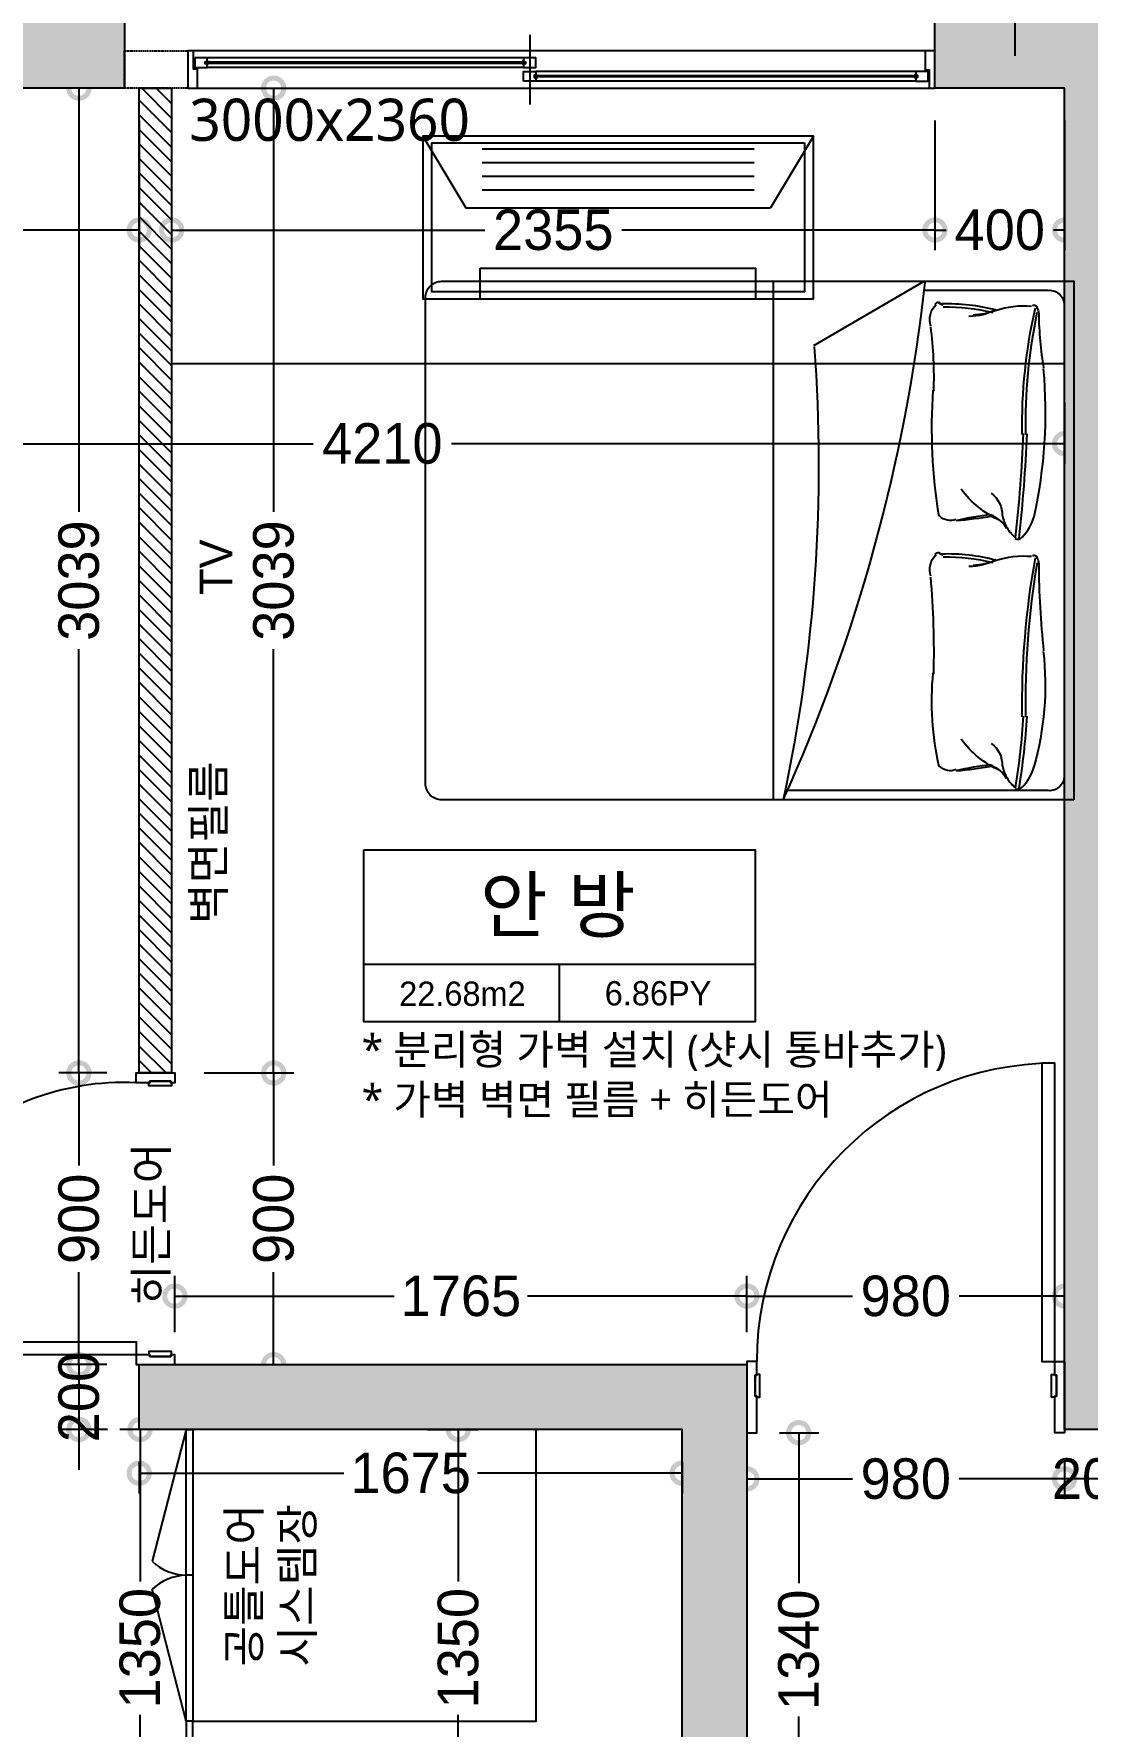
# Model space of a CAD drawing. Header units: millimetres. Extents: x 43335 to 261478, y -4312 to 41218.
# Drawn here: x 139803 to 143052, y 21753 to 26975 of the extents above; entities that cross this region are included whole.
import ezdxf
from ezdxf.enums import TextEntityAlignment as Align

# ---------------------------------------------------------------- set-up
doc = ezdxf.new("R2010")
doc.units = ezdxf.units.MM
doc.linetypes.add('CONT', pattern=[2, 1, 1])
doc.linetypes.add('HIDDEN', pattern=[0.375, 0.25, -0.125])
for name, color, linetype in [('0-ELC TEXT', 7, 'Continuous'), ('03-TEXT', 3, 'Continuous'), ('DIM', 7, 'Continuous'), ('EHP장비', 1, 'Continuous'), ('P-门', 4, 'Continuous'), ('S-DIM', 7, 'Continuous'), ('TEX', 3, 'Continuous'), ('문자선', 3, 'Continuous'), ('벽1', 2, 'Continuous'), ('인테리어_가구_제작', 6, 'Continuous'), ('인테리어_기타', 8, 'Continuous'), ('인테리어_치수_내부', 8, 'Continuous'), ('인테리어_해치_벽체', 8, 'Continuous'), ('평면_가구', 6, 'Continuous')]:
    doc.layers.add(name, color=color, linetype=linetype)
doc.styles.add('넥슨고딕', font='HANDotum.ttf')
doc.styles.add('돋움', font='malgun.ttf')
doc.styles.add('스타일1', font='HANDotum.ttf')
doc.styles.add('코레일둥고', font='HANDotum.ttf')
doc.dimstyles.new('50', dxfattribs={"dimscale": 50, "dimtxt": 2.5, "dimasz": 2.5, "dimexe": 1.25, "dimexo": 2, "dimtad": 0, "dimdec": 0, "dimtxsty": '스타일1', "dimblk": 'DOTSMALL', "dimcen": 2.5, "dimclrd": 1, "dimclre": 1, "dimclrt": 2, "dimadec": 0, "dimazin": 0, "dimtfac": 1, "dimtdec": 0, "dimtix": 1, "dimtmove": 0, "dimatfit": 3, "dimldrblk": 'DOTSMALL', "dimfxl": 1.25, "dimarcsym": 0})

# ---------------------------------------------------------------- blocks, each defined once
blk = doc.blocks.new('_DOTSMALL')
at = {"color": 0, "linetype": 'ByBlock', "const_width": 0.5}
blk.add_lwpolyline([(-0.0625, 0, 1), (0.0625, 0, 1)], format="xyb", close=True, dxfattribs=at)
blk = doc.blocks.new('*D378')
at = {"layer": 'Defpoints', "color": 0, "transparency": 16777216}
for p in [(142982.9, 25936.7), (138772.9, 25710.4), (138772.9, 25710.4)]:
    blk.add_point(p, dxfattribs=at)
at = {"layer": 'S-DIM', "color": 1, "lineweight": -2, "transparency": 16777216}
for p, q in [((138772.9, 25810.4), (138772.9, 25772.9)), ((142982.9, 25836.7), (142982.9, 25647.9)), ((138772.9, 25710.4), (140664.9, 25710.4)), ((142982.9, 25710.4), (141091, 25710.4))]:
    blk.add_line(p, q, dxfattribs=at)
at = {"layer": 'S-DIM', "color": 1, "lineweight": -2, "transparency": 16777216, "xscale": 125, "yscale": 125, "zscale": 125, "rotation": 180}
blk.add_blockref('_DOTSMALL', (138772.9, 25710.4), dxfattribs=at)
at = {"layer": 'S-DIM', "color": 1, "lineweight": -2, "transparency": 16777216, "xscale": 125, "yscale": 125, "zscale": 125}
blk.add_blockref('_DOTSMALL', (142982.9, 25710.4), dxfattribs=at)
at = {"layer": 'S-DIM', "color": 2, "transparency": 16777216, "insert": (140877.9, 25710.4), "char_height": 125, "attachment_point": 5, "style": '스타일1'}
blk.add_mtext('4210', dxfattribs=at)
blk = doc.blocks.new('*D381')
at = {"layer": 'Defpoints', "color": 0, "transparency": 16777216}
for p in [(140917.2, 22668.4), (141112.2, 22668.4), (140917.2, 21318.4)]:
    blk.add_point(p, dxfattribs=at)
at = {"layer": 'S-DIM', "color": 1, "lineweight": -2, "transparency": 16777216}
for p, q in [((141017.2, 22668.4), (141174.7, 22668.4)), ((141112.2, 22668.4), (141112.2, 22199.4)), ((141112.2, 21318.4), (141112.2, 21787.4)), ((141017.2, 21318.4), (141174.7, 21318.4))]:
    blk.add_line(p, q, dxfattribs=at)
at = {"layer": 'S-DIM', "color": 1, "lineweight": -2, "transparency": 16777216, "xscale": 125, "yscale": 125, "zscale": 125}
for p, rotation in [((141112.2, 22668.4), 90), ((141112.2, 21318.4), 270)]:
    blk.add_blockref('_DOTSMALL', p, dxfattribs=dict(at, rotation=rotation))
at = {"layer": 'S-DIM', "color": 2, "transparency": 16777216, "insert": (141112.2, 21993.4), "char_height": 125, "attachment_point": 5, "rotation": 90, "style": '스타일1'}
blk.add_mtext('1350', dxfattribs=at)
blk = doc.blocks.new('clsehseodyse')
at = {"layer": '인테리어_가구_제작', "color": 8, "linetype": 'CONT', "ltscale": 200}
for p, q in [((43470.7, 4352.5), (45070.7, 4352.5)), ((43498.8, 3503.5), (43498.8, 3886.7))]:
    blk.add_line(p, q, dxfattribs=at)
blk.add_lwpolyline([(45070.7, 3424.8), (45070.7, 5374.8, 0.414214), (45020.7, 5424.8), (43520.7, 5424.8, 0.414214), (43470.7, 5374.8), (43470.7, 3424.8)], format="xyb", close=True, dxfattribs=at)
for points in [[(43672.7, 4225.5, 0.071316), (45070.7, 4321.3, -0.079005), (43473.9, 3883.5)], [(43574.4, 3735.6, -0.076247), (43559.7, 3664.9, -0.072199), (43540.7, 3832.4)], [(44346.3, 3735.6, -0.076247), (44331.6, 3664.9, -0.072199), (44312.6, 3832.4)], [(44194.2, 3644.5, -0.087806), (44231.5, 3630.6, -0.09201), (44263.1, 3603.3)], [(44265, 3605.6, -0.34633), (44260.3, 3584.5, -0.127623), (44196.2, 3546.8)], [(44966.1, 3644.5, -0.087806), (45003.4, 3630.6, -0.09201), (45035, 3603.3)], [(45036.9, 3605.6, -0.34633), (45032.2, 3584.5, -0.127623), (44968.1, 3546.8)], [(43545.5, 3552.4, 0.504232), (43551.5, 3538.3, 0.091574), (43570.7, 3533.1, -0.037556), (43739.4, 3517.8)], [(44317.4, 3552.4, 0.504232), (44323.4, 3538.3, 0.091574), (44342.5, 3533.1, -0.023641), (44611.3, 3517.8)]]:
    blk.add_lwpolyline(points, format="xyb", dxfattribs=at)
for points in [[(45042.6, 3503.5), (45042.6, 4306.9)], [(43669.3, 4227), (43470.7, 3885.9)], [(43549.5, 3454.8), (45003.6, 3454.8)]]:
    blk.add_lwpolyline(points, dxfattribs=at)
for centre, radius, start, end in [((43589.1, 3803.6), 65.6, 72.089, 135.6174), ((43770.6, 5136), 1279, 262.8625, 271.7578), ((44361, 3803.6), 65.6, 72.089, 135.6174), ((44622.7, 6746.7), 2889.7, 265.2531, 271.1701), ((43527.8, 3826.4), 16.9, 3.8694, 70.3587), ((43544.9, 3843.1), 9.37, 105.3006, 238.9709), ((44182.8, 3822.6), 633.5, 179.5322, 193.4944), ((43922.3, 2154.1), 1708.3, 80.7444, 93.8605), ((44162.4, 3805.2), 46.9, 337.9416, 45.8426), ((44299.6, 3826.4), 16.9, 3.8694, 70.3587), ((44316.8, 3843.1), 9.37, 105.3006, 238.9709), ((44954.7, 3822.6), 633.5, 179.5322, 193.4944), ((44764.7, 2914.1), 948.4, 77.5682, 95.1792), ((44934.3, 3805.2), 46.9, 337.9416, 45.8426), ((43925.6, 3522.2), 312, 24.7137, 53.2491), ((45058.7, 3588.3), 873.2, 166.794, 174.0492), ((42830.8, 3912.9), 1385.3, 350.2215, 354.801), ((44697.5, 3522.2), 312, 24.7137, 53.2491), ((45830.6, 3588.3), 873.2, 166.794, 174.0492), ((43602.7, 3912.9), 1385.3, 350.2215, 354.801), ((43397.2, 3748.3), 181.8, 332.5034, 0.1176), ((44169, 3748.3), 181.8, 332.5034, 0.1176), ((43803.2, 3580.7), 256.8, 160.6498, 185.6327), ((44190.4, 3726.4), 80.6, 215.7956, 272.7818), ((44234.6, 3686.9), 43.1, 189.9783, 198.4535), ((44279.2, 3711.5), 91.8, 201.5299, 239.8117), ((44575.1, 3580.7), 256.8, 160.6498, 185.6327), ((44962.2, 3726.4), 80.6, 215.7956, 272.7818), ((45006.4, 3686.9), 43.1, 189.9783, 198.4535), ((45051.1, 3711.5), 91.8, 201.5299, 239.8117), ((43723.8, 8571.4), 4995.3, 272.4869, 276.1846), ((44662.3, 5962.2), 2386.1, 273.6057, 278.9561), ((43922.1, 1902.2), 1682.1, 89.2777, 102.6923), ((43917.6, 1835.4), 1737.8, 89.1275, 101.6667), ((43723.7, 8572.5), 5007.6, 272.4898, 276.1878), ((44788.4, 945), 2639.3, 89.4183, 100.1255), ((44782.4, 806.2), 2766.9, 89.3047, 99.2401), ((44662.3, 5962.3), 2397.4, 273.6057, 278.9505), ((43543.7, 3499.4), 45, 174.764, 277.3979), ((43873.2, 5047.2), 1534.2, 265.0521, 282.1961), ((44716.3, 4454.3), 941.3, 263.6869, 285.5868), ((44997.8, 3499.4), 45, 262.6021, 5.236)]:
    blk.add_arc(centre, radius, start, end, dxfattribs=at)
blk = doc.blocks.new('*D408')
at = {"layer": 'Defpoints', "color": 0, "transparency": 16777216}
for p in [(142982.9, 27353.4), (142829.6, 27032.4), (142982.9, 27032.4)]:
    blk.add_point(p, dxfattribs=at)
at = {"layer": 'S-DIM', "color": 1, "lineweight": -2, "transparency": 16777216}
for p, q in [((142829.6, 27353.4), (142829.6, 27478.4)), ((142882.9, 27353.4), (142767.1, 27353.4)), ((142829.6, 27353.4), (142829.6, 27344.7)), ((142882.9, 27032.4), (142767.1, 27032.4)), ((142829.6, 27032.4), (142829.6, 27041.2)), ((142829.6, 27032.4), (142829.6, 26907.4))]:
    blk.add_line(p, q, dxfattribs=at)
at = {"layer": 'S-DIM', "color": 1, "lineweight": -2, "transparency": 16777216, "xscale": 125, "yscale": 125, "zscale": 125}
for p, rotation in [((142829.6, 27353.4), 270), ((142829.6, 27032.4), 90)]:
    blk.add_blockref('_DOTSMALL', p, dxfattribs=dict(at, rotation=rotation))
at = {"layer": 'S-DIM', "color": 2, "transparency": 16777216, "insert": (142829.6, 27192.9), "char_height": 125, "attachment_point": 5, "rotation": 90, "style": '스타일1'}
blk.add_mtext('321', dxfattribs=at)
blk = doc.blocks.new('*D415')
at = {"layer": 'Defpoints', "color": 0, "transparency": 16777216}
for p in [(142982.9, 22668.4), (143182.9, 22668.4), (142982.9, 22515.9)]:
    blk.add_point(p, dxfattribs=at)
at = {"layer": 'S-DIM', "color": 1, "lineweight": -2, "transparency": 16777216}
for p, q in [((142982.9, 22568.4), (142982.9, 22453.4)), ((143182.9, 22568.4), (143182.9, 22453.4)), ((142982.9, 22515.9), (142857.9, 22515.9)), ((143182.9, 22515.9), (142982.9, 22515.9)), ((143182.9, 22515.9), (143307.9, 22515.9))]:
    blk.add_line(p, q, dxfattribs=at)
at = {"layer": 'S-DIM', "color": 1, "lineweight": -2, "transparency": 16777216, "xscale": 125, "yscale": 125, "zscale": 125}
blk.add_blockref('_DOTSMALL', (142982.9, 22515.9), dxfattribs=at)
at = {"layer": 'S-DIM', "color": 1, "lineweight": -2, "transparency": 16777216, "xscale": 125, "yscale": 125, "zscale": 125, "rotation": 180}
blk.add_blockref('_DOTSMALL', (143182.9, 22515.9), dxfattribs=at)
at = {"layer": 'S-DIM', "color": 2, "transparency": 16777216, "insert": (143082.9, 22515.9), "char_height": 125, "attachment_point": 5, "style": '스타일1'}
blk.add_mtext('200', dxfattribs=at)
blk = doc.blocks.new('*D416')
at = {"layer": 'Defpoints', "color": 0, "transparency": 16777216}
for p in [(142002.9, 22668.4), (142982.9, 22668.4), (142002.9, 22515.9)]:
    blk.add_point(p, dxfattribs=at)
at = {"layer": 'S-DIM', "color": 1, "lineweight": -2, "transparency": 16777216}
for p, q in [((142002.9, 22568.4), (142002.9, 22453.4)), ((142982.9, 22568.4), (142982.9, 22453.4)), ((142002.9, 22515.9), (142328.7, 22515.9)), ((142982.9, 22515.9), (142657.2, 22515.9))]:
    blk.add_line(p, q, dxfattribs=at)
at = {"layer": 'S-DIM', "color": 1, "lineweight": -2, "transparency": 16777216, "xscale": 125, "yscale": 125, "zscale": 125, "rotation": 180}
blk.add_blockref('_DOTSMALL', (142002.9, 22515.9), dxfattribs=at)
at = {"layer": 'S-DIM', "color": 1, "lineweight": -2, "transparency": 16777216, "xscale": 125, "yscale": 125, "zscale": 125}
blk.add_blockref('_DOTSMALL', (142982.9, 22515.9), dxfattribs=at)
at = {"layer": 'S-DIM', "color": 2, "transparency": 16777216, "insert": (142492.9, 22515.9), "char_height": 125, "attachment_point": 5, "style": '스타일1'}
blk.add_mtext('980', dxfattribs=at)
blk = doc.blocks.new('*D417')
at = {"layer": 'Defpoints', "color": 0, "transparency": 16777216}
for p in [(142002.9, 22658.4), (142002.9, 21318.4), (142162.6, 21318.4)]:
    blk.add_point(p, dxfattribs=at)
at = {"layer": 'S-DIM', "color": 1, "lineweight": -2, "transparency": 16777216}
for p, q in [((142102.9, 22658.4), (142225.1, 22658.4)), ((142162.6, 22658.4), (142162.6, 22194.4)), ((142162.6, 21318.4), (142162.6, 21782.4)), ((142102.9, 21318.4), (142225.1, 21318.4))]:
    blk.add_line(p, q, dxfattribs=at)
at = {"layer": 'S-DIM', "color": 1, "lineweight": -2, "transparency": 16777216, "xscale": 125, "yscale": 125, "zscale": 125}
for p, rotation in [((142162.6, 22658.4), 90), ((142162.6, 21318.4), 270)]:
    blk.add_blockref('_DOTSMALL', p, dxfattribs=dict(at, rotation=rotation))
at = {"layer": 'S-DIM', "color": 2, "transparency": 16777216, "insert": (142162.6, 21988.4), "char_height": 125, "attachment_point": 5, "rotation": 90, "style": '스타일1'}
blk.add_mtext('1340', dxfattribs=at)
blk = doc.blocks.new('*D431')
at = {"layer": 'Defpoints', "color": 0, "transparency": 16777216}
for p in [(140127.9, 22668.4), (141802.9, 22668.4), (141802.9, 22533.5)]:
    blk.add_point(p, dxfattribs=at)
at = {"layer": 'S-DIM', "color": 1, "lineweight": -2, "transparency": 16777216}
for p, q in [((140127.9, 22568.4), (140127.9, 22471)), ((141802.9, 22568.4), (141802.9, 22471)), ((140127.9, 22533.5), (140759.6, 22533.5)), ((141802.9, 22533.5), (141171.3, 22533.5))]:
    blk.add_line(p, q, dxfattribs=at)
at = {"layer": 'S-DIM', "color": 1, "lineweight": -2, "transparency": 16777216, "xscale": 125, "yscale": 125, "zscale": 125, "rotation": 180}
blk.add_blockref('_DOTSMALL', (140127.9, 22533.5), dxfattribs=at)
at = {"layer": 'S-DIM', "color": 1, "lineweight": -2, "transparency": 16777216, "xscale": 125, "yscale": 125, "zscale": 125}
blk.add_blockref('_DOTSMALL', (141802.9, 22533.5), dxfattribs=at)
at = {"layer": 'S-DIM', "color": 2, "transparency": 16777216, "insert": (140965.4, 22533.5), "char_height": 125, "attachment_point": 5, "style": '스타일1'}
blk.add_mtext('1675', dxfattribs=at)
blk = doc.blocks.new('*D438')
at = {"layer": 'Defpoints', "color": 0, "transparency": 16777216}
for p in [(140227.9, 26807.4), (142582.9, 26807.4), (142582.9, 26369.7)]:
    blk.add_point(p, dxfattribs=at)
at = {"layer": 'S-DIM', "color": 1, "lineweight": -2, "transparency": 16777216}
for p, q in [((140227.9, 26707.4), (140227.9, 26307.2)), ((142582.9, 26707.4), (142582.9, 26307.2)), ((140227.9, 26369.7), (141194.3, 26369.7)), ((142582.9, 26369.7), (141616.6, 26369.7))]:
    blk.add_line(p, q, dxfattribs=at)
at = {"layer": 'S-DIM', "color": 1, "lineweight": -2, "transparency": 16777216, "xscale": 125, "yscale": 125, "zscale": 125, "rotation": 180}
blk.add_blockref('_DOTSMALL', (140227.9, 26369.7), dxfattribs=at)
at = {"layer": 'S-DIM', "color": 1, "lineweight": -2, "transparency": 16777216, "xscale": 125, "yscale": 125, "zscale": 125}
blk.add_blockref('_DOTSMALL', (142582.9, 26369.7), dxfattribs=at)
at = {"layer": 'S-DIM', "color": 2, "transparency": 16777216, "insert": (141405.4, 26369.7), "char_height": 125, "attachment_point": 5, "style": '스타일1'}
blk.add_mtext('2355', dxfattribs=at)
blk = doc.blocks.new('*D439')
at = {"layer": 'Defpoints', "color": 0, "transparency": 16777216}
for p in [(142582.9, 26807.4), (142982.9, 26807.4), (142582.9, 26369.7)]:
    blk.add_point(p, dxfattribs=at)
at = {"layer": 'S-DIM', "color": 1, "lineweight": -2, "transparency": 16777216}
for p, q in [((142582.9, 26707.4), (142582.9, 26307.2)), ((142982.9, 26707.4), (142982.9, 26307.2)), ((142582.9, 26369.7), (142617.2, 26369.7)), ((142982.9, 26369.7), (142948.7, 26369.7))]:
    blk.add_line(p, q, dxfattribs=at)
at = {"layer": 'S-DIM', "color": 1, "lineweight": -2, "transparency": 16777216, "xscale": 125, "yscale": 125, "zscale": 125, "rotation": 180}
blk.add_blockref('_DOTSMALL', (142582.9, 26369.7), dxfattribs=at)
at = {"layer": 'S-DIM', "color": 1, "lineweight": -2, "transparency": 16777216, "xscale": 125, "yscale": 125, "zscale": 125}
blk.add_blockref('_DOTSMALL', (142982.9, 26369.7), dxfattribs=at)
at = {"layer": 'S-DIM', "color": 2, "transparency": 16777216, "insert": (142782.9, 26369.7), "char_height": 125, "attachment_point": 5, "style": '스타일1'}
blk.add_mtext('400', dxfattribs=at)
blk = doc.blocks.new('*D440')
at = {"layer": 'Defpoints', "color": 0, "transparency": 16777216}
for p in [(140227.9, 26807.4), (140227.9, 23768.4), (140542.7, 23768.4)]:
    blk.add_point(p, dxfattribs=at)
at = {"layer": 'S-DIM', "color": 1, "lineweight": -2, "transparency": 16777216}
for p, q in [((140327.9, 26807.4), (140605.2, 26807.4)), ((140542.7, 26807.4), (140542.7, 25499.7)), ((140542.7, 23768.4), (140542.7, 25076.2)), ((140327.9, 23768.4), (140605.2, 23768.4))]:
    blk.add_line(p, q, dxfattribs=at)
at = {"layer": 'S-DIM', "color": 1, "lineweight": -2, "transparency": 16777216, "xscale": 125, "yscale": 125, "zscale": 125}
for p, rotation in [((140542.7, 26807.4), 90), ((140542.7, 23768.4), 270)]:
    blk.add_blockref('_DOTSMALL', p, dxfattribs=dict(at, rotation=rotation))
at = {"layer": 'S-DIM', "color": 2, "transparency": 16777216, "insert": (140542.7, 25287.9), "char_height": 125, "attachment_point": 5, "rotation": 90, "style": '스타일1'}
blk.add_mtext('3039', dxfattribs=at)
blk = doc.blocks.new('*D441')
at = {"layer": 'Defpoints', "color": 0, "transparency": 16777216}
for p in [(140227.9, 23768.4), (140227.9, 22868.4), (140542.7, 22868.4)]:
    blk.add_point(p, dxfattribs=at)
at = {"layer": 'S-DIM', "color": 1, "lineweight": -2, "transparency": 16777216}
for p, q in [((140327.9, 23768.4), (140605.2, 23768.4)), ((140542.7, 23768.4), (140542.7, 23482.7)), ((140542.7, 22868.4), (140542.7, 23154.2)), ((140327.9, 22868.4), (140605.2, 22868.4))]:
    blk.add_line(p, q, dxfattribs=at)
at = {"layer": 'S-DIM', "color": 1, "lineweight": -2, "transparency": 16777216, "xscale": 125, "yscale": 125, "zscale": 125}
for p, rotation in [((140542.7, 23768.4), 90), ((140542.7, 22868.4), 270)]:
    blk.add_blockref('_DOTSMALL', p, dxfattribs=dict(at, rotation=rotation))
at = {"layer": 'S-DIM', "color": 2, "transparency": 16777216, "insert": (140542.7, 23318.4), "char_height": 125, "attachment_point": 5, "rotation": 90, "style": '스타일1'}
blk.add_mtext('900', dxfattribs=at)
blk = doc.blocks.new('*D442')
at = {"layer": 'Defpoints', "color": 0, "transparency": 16777216}
for p in [(142002.9, 23079.9), (140237.9, 22868.4), (142002.9, 22868.4)]:
    blk.add_point(p, dxfattribs=at)
at = {"layer": 'S-DIM', "color": 1, "lineweight": -2, "transparency": 16777216}
for p, q in [((140237.9, 22968.4), (140237.9, 23142.4)), ((142002.9, 22968.4), (142002.9, 23142.4)), ((140237.9, 23079.9), (140914.6, 23079.9)), ((142002.9, 23079.9), (141326.3, 23079.9))]:
    blk.add_line(p, q, dxfattribs=at)
at = {"layer": 'S-DIM', "color": 1, "lineweight": -2, "transparency": 16777216, "xscale": 125, "yscale": 125, "zscale": 125, "rotation": 180}
blk.add_blockref('_DOTSMALL', (140237.9, 23079.9), dxfattribs=at)
at = {"layer": 'S-DIM', "color": 1, "lineweight": -2, "transparency": 16777216, "xscale": 125, "yscale": 125, "zscale": 125}
blk.add_blockref('_DOTSMALL', (142002.9, 23079.9), dxfattribs=at)
at = {"layer": 'S-DIM', "color": 2, "transparency": 16777216, "insert": (141120.4, 23079.9), "char_height": 125, "attachment_point": 5, "style": '스타일1'}
blk.add_mtext('1765', dxfattribs=at)
blk = doc.blocks.new('*D443')
at = {"layer": 'Defpoints', "color": 0, "transparency": 16777216}
for p in [(142982.9, 23079.9), (142002.9, 22868.4), (142982.9, 22868.4)]:
    blk.add_point(p, dxfattribs=at)
at = {"layer": 'S-DIM', "color": 1, "lineweight": -2, "transparency": 16777216}
for p, q in [((142002.9, 22968.4), (142002.9, 23142.4)), ((142982.9, 22968.4), (142982.9, 23142.4)), ((142002.9, 23079.9), (142328.7, 23079.9)), ((142982.9, 23079.9), (142657.2, 23079.9))]:
    blk.add_line(p, q, dxfattribs=at)
at = {"layer": 'S-DIM', "color": 1, "lineweight": -2, "transparency": 16777216, "xscale": 125, "yscale": 125, "zscale": 125, "rotation": 180}
blk.add_blockref('_DOTSMALL', (142002.9, 23079.9), dxfattribs=at)
at = {"layer": 'S-DIM', "color": 1, "lineweight": -2, "transparency": 16777216, "xscale": 125, "yscale": 125, "zscale": 125}
blk.add_blockref('_DOTSMALL', (142982.9, 23079.9), dxfattribs=at)
at = {"layer": 'S-DIM', "color": 2, "transparency": 16777216, "insert": (142492.9, 23079.9), "char_height": 125, "attachment_point": 5, "style": '스타일1'}
blk.add_mtext('980', dxfattribs=at)
blk = doc.blocks.new('*D487')
at = {"layer": 'Defpoints', "color": 0, "transparency": 16777216}
for p in [(140130.4, 22668.4), (140272.9, 22668.4), (140272.9, 21318.4)]:
    blk.add_point(p, dxfattribs=at)
at = {"layer": 'S-DIM', "color": 1, "lineweight": -2, "transparency": 16777216}
for p, q in [((140172.9, 22668.4), (140067.9, 22668.4)), ((140130.4, 22668.4), (140130.4, 22199.4)), ((140130.4, 21318.4), (140130.4, 21787.4)), ((140172.9, 21318.4), (140067.9, 21318.4))]:
    blk.add_line(p, q, dxfattribs=at)
at = {"layer": 'S-DIM', "color": 1, "lineweight": -2, "transparency": 16777216, "xscale": 125, "yscale": 125, "zscale": 125}
for p, rotation in [((140130.4, 22668.4), 90), ((140130.4, 21318.4), 270)]:
    blk.add_blockref('_DOTSMALL', p, dxfattribs=dict(at, rotation=rotation))
at = {"layer": 'S-DIM', "color": 2, "transparency": 16777216, "insert": (140130.4, 21993.4), "char_height": 125, "attachment_point": 5, "rotation": 90, "style": '스타일1'}
blk.add_mtext('1350', dxfattribs=at)
blk = doc.blocks.new('*D459')
at = {"layer": 'Defpoints', "color": 0, "transparency": 16777216}
for p in [(138772.9, 26807.4), (140127.9, 26807.4), (140127.9, 26369.7)]:
    blk.add_point(p, dxfattribs=at)
at = {"layer": 'S-DIM', "color": 1, "lineweight": -2, "transparency": 16777216}
for p, q in [((138772.9, 26707.4), (138772.9, 26307.2)), ((140127.9, 26707.4), (140127.9, 26307.2)), ((138772.9, 26369.7), (139244.6, 26369.7)), ((140127.9, 26369.7), (139656.3, 26369.7))]:
    blk.add_line(p, q, dxfattribs=at)
at = {"layer": 'S-DIM', "color": 1, "lineweight": -2, "transparency": 16777216, "xscale": 125, "yscale": 125, "zscale": 125, "rotation": 180}
blk.add_blockref('_DOTSMALL', (138772.9, 26369.7), dxfattribs=at)
at = {"layer": 'S-DIM', "color": 1, "lineweight": -2, "transparency": 16777216, "xscale": 125, "yscale": 125, "zscale": 125}
blk.add_blockref('_DOTSMALL', (140127.9, 26369.7), dxfattribs=at)
at = {"layer": 'S-DIM', "color": 2, "transparency": 16777216, "insert": (139450.4, 26369.7), "char_height": 125, "attachment_point": 5, "style": '스타일1'}
blk.add_mtext('1355', dxfattribs=at)
blk = doc.blocks.new('*D460')
at = {"layer": 'Defpoints', "color": 0, "transparency": 16777216}
for p in [(139941.9, 26807.4), (140127.9, 26807.4), (140127.9, 23768.4)]:
    blk.add_point(p, dxfattribs=at)
at = {"layer": 'S-DIM', "color": 1, "lineweight": -2, "transparency": 16777216}
for p, q in [((140027.9, 26807.4), (139879.4, 26807.4)), ((139941.9, 26807.4), (139941.9, 25499.7)), ((139941.9, 23768.4), (139941.9, 25076.2)), ((140027.9, 23768.4), (139879.4, 23768.4))]:
    blk.add_line(p, q, dxfattribs=at)
at = {"layer": 'S-DIM', "color": 1, "lineweight": -2, "transparency": 16777216, "xscale": 125, "yscale": 125, "zscale": 125}
for p, rotation in [((139941.9, 26807.4), 90), ((139941.9, 23768.4), 270)]:
    blk.add_blockref('_DOTSMALL', p, dxfattribs=dict(at, rotation=rotation))
at = {"layer": 'S-DIM', "color": 2, "transparency": 16777216, "insert": (139941.9, 25287.9), "char_height": 125, "attachment_point": 5, "rotation": 90, "style": '스타일1'}
blk.add_mtext('3039', dxfattribs=at)
blk = doc.blocks.new('*D461')
at = {"layer": 'Defpoints', "color": 0, "transparency": 16777216}
for p in [(140127.9, 23768.4), (139941.9, 22868.4), (140127.9, 22868.4)]:
    blk.add_point(p, dxfattribs=at)
at = {"layer": 'S-DIM', "color": 1, "lineweight": -2, "transparency": 16777216}
for p, q in [((140027.9, 23768.4), (139879.4, 23768.4)), ((139941.9, 23768.4), (139941.9, 23482.7)), ((139941.9, 22868.4), (139941.9, 23154.2)), ((140027.9, 22868.4), (139879.4, 22868.4))]:
    blk.add_line(p, q, dxfattribs=at)
at = {"layer": 'S-DIM', "color": 1, "lineweight": -2, "transparency": 16777216, "xscale": 125, "yscale": 125, "zscale": 125}
for p, rotation in [((139941.9, 23768.4), 90), ((139941.9, 22868.4), 270)]:
    blk.add_blockref('_DOTSMALL', p, dxfattribs=dict(at, rotation=rotation))
at = {"layer": 'S-DIM', "color": 2, "transparency": 16777216, "insert": (139941.9, 23318.4), "char_height": 125, "attachment_point": 5, "rotation": 90, "style": '스타일1'}
blk.add_mtext('900', dxfattribs=at)
blk = doc.blocks.new('*D462')
at = {"layer": 'Defpoints', "color": 0, "transparency": 16777216}
for p in [(140127.9, 22868.4), (139941.9, 22668.4), (140130.4, 22668.4)]:
    blk.add_point(p, dxfattribs=at)
at = {"layer": 'S-DIM', "color": 1, "lineweight": -2, "transparency": 16777216}
for p, q in [((139941.9, 22868.4), (139941.9, 22993.4)), ((140027.9, 22868.4), (139879.4, 22868.4)), ((139941.9, 22868.4), (139941.9, 22668.4)), ((140030.4, 22668.4), (139879.4, 22668.4)), ((139941.9, 22668.4), (139941.9, 22543.4))]:
    blk.add_line(p, q, dxfattribs=at)
at = {"layer": 'S-DIM', "color": 1, "lineweight": -2, "transparency": 16777216, "xscale": 125, "yscale": 125, "zscale": 125}
for p, rotation in [((139941.9, 22868.4), 270), ((139941.9, 22668.4), 90)]:
    blk.add_blockref('_DOTSMALL', p, dxfattribs=dict(at, rotation=rotation))
at = {"layer": 'S-DIM', "color": 2, "transparency": 16777216, "insert": (139941.9, 22768.4), "char_height": 125, "attachment_point": 5, "rotation": 90, "style": '스타일1'}
blk.add_mtext('200', dxfattribs=at)
blk = doc.blocks.new('ahsuehd')
at = {"layer": 'P-门', "ltscale": 15}
for p, q in [((46815.1, -13065.5), (46815.1, -13069.5)), ((47792.2, -13064.1), (47791.7, -13065.5)), ((47792.2, -13071), (47791.7, -13069.5)), ((47792.7, -13063.1), (47792.2, -13064.1)), ((47792.7, -13071.9), (47792.2, -13071)), ((47795.5, -13061.7), (47792.7, -13063.1)), ((47795.5, -13073.3), (47792.7, -13071.9)), ((47799, -13069.5), (47799, -13065.5)), ((47830, -13111.5), (47830, -13107.5)), ((49008.9, -13111.5), (49008.9, -13107.5))]:
    blk.add_line(p, q, dxfattribs=at)
for points in [[(47814.5, -12981), (47814.5, -13196)], [(49034.5, -13031), (46776.9, -13031)], [(47795.5, -13052.5), (46818.6, -13052.5)], [(49064.5, -13146), (49064.5, -13031), (49034.5, -13031), (49034.5, -13087.4), (49034.5, -13089.5), (49047, -13089.5), (49047, -13146), (49064.5, -13146)], [(47799, -13065.5), (46815.1, -13065.5)], [(47799, -13069.5), (46815.1, -13069.5)], [(46818.6, -13061.7), (46821.3, -13063.1), (46821.8, -13064.1), (46822.4, -13065.5)], [(46818.6, -13073.3), (46821.3, -13071.9), (46821.8, -13071), (46822.4, -13069.5)], [(47795.5, -13082.5), (46818.6, -13082.5)], [(49008.9, -13107.5), (47830, -13107.5)], [(49005.4, -13094.5), (47833.5, -13094.5)], [(47833.5, -13103.7), (47836.2, -13105.1), (47836.7, -13106.1), (47837.3, -13107.5)], [(49005.4, -13103.7), (49002.7, -13105.1), (49002.1, -13106.1), (49001.6, -13107.5)], [(46789.5, -13146), (49047, -13146)], [(49008.9, -13111.5), (47830, -13111.5)], [(47833.5, -13115.3), (47836.2, -13113.9), (47836.7, -13113), (47837.3, -13111.5)], [(49005.4, -13124.5), (47833.5, -13124.5)], [(49005.4, -13115.3), (49002.7, -13113.9), (49002.1, -13113), (49001.6, -13111.5)]]:
    blk.add_lwpolyline(points, dxfattribs=at)
at = {"layer": 'P-门', "linetype": 'HIDDEN', "ltscale": 15}
blk.add_lwpolyline([(46564.5, -13031), (46759.5, -13031), (46759.5, -13146), (46564.5, -13146)], close=True, dxfattribs=at)
at = {"layer": 'P-门', "ltscale": 15}
for points in [[(46759.5, -13031), (46759.5, -13146), (46789.5, -13146), (46789.5, -13089.6), (46789.5, -13087.5), (46776.9, -13087.5), (46776.9, -13031)], [(46780.6, -13052.5), (46780.6, -13082.5), (46818.6, -13082.5), (46818.6, -13072.5), (46813, -13070.8), (46813, -13064.3), (46818.6, -13062.5), (46818.6, -13052.5)], [(47795.5, -13062.5), (47801, -13064.3), (47801, -13070.8), (47795.5, -13072.5), (47795.5, -13082.5), (47833.5, -13082.5), (47833.5, -13052.5), (47795.5, -13052.5)], [(47795.5, -13124.5), (47795.5, -13094.5), (47833.5, -13094.5), (47833.5, -13104.5), (47827.9, -13106.3), (47827.9, -13112.8), (47833.5, -13114.5), (47833.5, -13124.5)], [(49043.4, -13124.5), (49043.4, -13094.5), (49005.4, -13094.5), (49005.4, -13104.5), (49010.9, -13106.3), (49010.9, -13112.8), (49005.4, -13114.5), (49005.4, -13124.5)], [(46599.5, -16215), (46599.5, -16185), (46719.5, -16185), (46719.5, -16215), (46706.5, -16215), (46706.5, -16210), (46642.5, -16210), (46642.5, -16215)], [(49394.5, -16155), (49394.5, -17075), (49434.5, -17075), (49434.5, -16155)], [(46642.5, -16215), (46642.5, -16210), (46706.5, -16210), (46706.5, -16215), (46709.5, -16215), (46709.5, -16225), (46639.5, -16225), (46639.5, -16215)], [(45759.5, -17015), (46599.5, -17015), (46599.5, -17055), (45759.5, -17055)], [(46599.5, -17055), (46599.5, -17085), (46719.5, -17085), (46719.5, -17055), (46706.5, -17055), (46706.5, -17060), (46642.5, -17060), (46642.5, -17055)], [(46642.5, -17055), (46642.5, -17060), (46706.5, -17060), (46706.5, -17055), (46709.5, -17055), (46709.5, -17045), (46639.5, -17045), (46639.5, -17055)], [(48514.5, -17075), (48484.5, -17075), (48484.5, -17295), (48514.5, -17295), (48514.5, -17182), (48509.5, -17182), (48509.5, -17118), (48514.5, -17118)], [(49434.5, -17075), (49464.5, -17075), (49464.5, -17295), (49434.5, -17295), (49434.5, -17182), (49439.5, -17182), (49439.5, -17118), (49434.5, -17118)], [(48514.5, -17118), (48509.5, -17118), (48509.5, -17182), (48514.5, -17182), (48514.5, -17185), (48524.5, -17185), (48524.5, -17115), (48514.5, -17115)], [(49434.5, -17118), (49439.5, -17118), (49439.5, -17182), (49434.5, -17182), (49434.5, -17185), (49424.5, -17185), (49424.5, -17115), (49434.5, -17115)]]:
    blk.add_lwpolyline(points, close=True, dxfattribs=at)
for centre, radius, start, end in [((49434.5, -17075), 920, 90, 180), ((46561.6, -17017.2), 803, 87.2981, 182.7005)]:
    blk.add_arc(centre, radius, start, end, dxfattribs=at)
blk = doc.blocks.new('wkrdms')
at = {"layer": 'TEX', "color": 240, "true_color": 0xed1f24}
blk.add_lwpolyline([(124696.8, 19078.4), (124696.8, 18618.4), (123546.8, 18618.4), (123546.8, 19078.4)], close=True, dxfattribs=at)
at = {"layer": '인테리어_치수_내부'}
for points in [[(124724.3, 18597.4), (124724.3, 19099.4), (123519.3, 19099.4), (123519.3, 18597.4), (124724.3, 18597.4)], [(123519.3, 19099.4), (123651.8, 18878.4)], [(124724.3, 19099.4), (124591.7, 18878.4)], [(123702, 19060.1), (124541.6, 19060.1)], [(123702, 19017.9), (124541.6, 19017.9)], [(123702, 18975.8), (124541.6, 18975.8)], [(123702, 18933.7), (124541.6, 18933.7)], [(123651.8, 18878.4), (124591.7, 18878.4)], [(123696.6, 18597.4), (123696.6, 18692)], [(123696.6, 18692), (124547, 18692)], [(124547, 18597.4), (124547, 18692)]]:
    blk.add_lwpolyline(points, dxfattribs=at)
blk = doc.blocks.new('aheishxsdfe')
at = {"layer": '벽1'}
for points in [[(46154.5, 48153.4), (46154.5, 48053.4), (45254.5, 48053.4), (45254.5, 47032.4), (46564.5, 47032.4), (46564.5, 46807.4), (45254.5, 46807.4), (45254.5, 40158.4), (46054.5, 40158.4), (46054.5, 39958.4), (45254.5, 39958.4), (45254.5, 38658.4), (45604.5, 38658.4), (45604.5, 37528.4), (45929.5, 37528.4), (45929.5, 37328.4), (45404.5, 37328.4), (45404.5, 38458.4), (45054.5, 38458.4), (45054.5, 48153.4), (46154.5, 48153.4)], [(49464.5, 47032.4), (49464.5, 47353.4), (49664.5, 47353.4), (49664.5, 47053.8), (50114.5, 47053.8), (50114.5, 46808.8), (49664.5, 46808.8), (49664.5, 42668.4), (49464.5, 42668.4), (49464.5, 46807.4), (49064.5, 46807.4), (49064.5, 47032.4), (49464.5, 47032.4)], [(46754.5, 41068.4), (46754.5, 41318.4), (48284.5, 41318.4), (48284.5, 42668.4), (46609.5, 42668.4), (46609.5, 42868.4), (48484.5, 42868.4), (48484.5, 41318.4), (48924.5, 41318.4), (48924.5, 41118.4), (46954.5, 41118.4), (46954.5, 41068.4), (46754.5, 41068.4)]]:
    blk.add_lwpolyline(points, dxfattribs=at)
blk = doc.blocks.new('sheisxefavb')
at = {"layer": '인테리어_해치_벽체'}
h = blk.add_hatch(color=256, dxfattribs=at)
h.dxf.hatch_style = 1
h.paths.add_polyline_path([(151722.9, -861.6), (151722.9, -1141.6), (152672.9, -1141.6), (152672.9, -1216.6), (152782.9, -1216.6), (152782.9, -1344.1), (152982.9, -1344.1), (152982.9, -1015.7), (152872.9, -1015.7), (152872.9, 2677.4), (154162.9, 2677.4), (154162.9, 8282.4), (153342.9, 8282.4), (153342.9, 8177.4), (153962.9, 8177.4), (153962.9, 7032.4), (153332.9, 7032.4), (153332.9, 6807.4), (153962.9, 6807.4), (153962.9, 2877.4), (151922.9, 2877.4), (151922.9, 2677.4), (152672.9, 2677.4), (152672.9, 1318.4), (151372.9, 1318.4), (151372.9, 1118.4), (152672.9, 1118.4), (152672.9, -661.6), (150472.9, -661.6), (150472.9, 1118.4), (150572.9, 1118.4), (150572.9, 1318.4), (150272.9, 1318.4), (150272.9, -661.6), (149917.9, -661.6), (149917.9, -861.6)])
h.paths.add_polyline_path([(142982.9, 8718.4), (143182.9, 8718.4), (143182.9, 8053.4), (142982.9, 8053.4)])
h.paths.add_polyline_path([(139672.9, 8153.4), (139672.9, 8053.4), (138772.9, 8053.4), (138772.9, 7032.4), (140082.9, 7032.4), (140082.9, 6807.4), (138772.9, 6807.4), (138772.9, 158.4), (139572.9, 158.4), (139572.9, -41.6), (138772.9, -41.6), (138772.9, -1341.6), (139122.9, -1341.6), (139122.9, -2471.6), (139447.9, -2471.6), (139447.9, -2671.6), (138922.9, -2671.6), (138922.9, -1541.6), (138572.9, -1541.6), (138572.9, 8153.4)])
h.paths.add_polyline_path([(140472.9, 368.4), (140472.9, -2471.6), (140937.9, -2471.6), (140937.9, -2671.6), (140472.9, -2671.6), (140475, -4102.7), (141272.9, -4102.7), (141272.9, -4302.7), (140272.9, -4302.6), (140272.9, -2671.6), (139947.9, -2671.6), (139947.9, -2471.6), (140272.9, -2471.6), (140272.9, 368.4)])
h.paths.add_polyline_path([(140272.9, 1068.4), (140272.9, 1318.4), (141802.9, 1318.4), (141802.9, 2668.4), (140127.9, 2668.4), (140127.9, 2868.4), (142002.9, 2868.4), (142002.9, 1318.4), (142442.9, 1318.4), (142442.9, 1118.4), (140472.9, 1118.4), (140472.9, 1068.4)])
h.paths.add_polyline_path([(152982.9, -2344.1), (152982.9, -2671.6), (152083.1, -2671.6), (152083.1, -2471.6), (152782.9, -2471.6), (152782.9, -2344.1)])
h.paths.add_polyline_path([(149083.1, -2471.6), (149083.1, -4301.6), (148282.9, -4301.6), (148282.9, -4101.6), (148883.1, -4101.6), (148883.1, -2671.6), (148282.9, -2671.6), (148282.9, 1318.4), (148482.9, 1318.4), (148482.9, -2471.6)])
h.paths.add_polyline_path([(145512.9, -2471.6), (146282.9, -2471.7), (146282.9, -2671.5), (145512.9, -2671.5)])
h.paths.add_polyline_path([(145012.9, -2671.5), (144433.1, -2671.5), (144433.1, -3201.6), (143663.1, -3201.6), (143663.1, -4201.6), (144582.9, -4201.6), (144582.9, -4061.6), (144682.9, -4061.6), (144682.9, -4301.6), (143472.9, -4302.7), (143472.9, 1118.4), (143422.9, 1118.4), (143422.9, 1318.4), (145842.9, 1318.4), (145842.9, 1118.4), (143672.9, 1118.4), (143672.9, -2471.6), (145012.9, -2471.6)])
h.paths.add_polyline_path([(150942.9, 2677.4), (150742.9, 2677.4), (150742.9, 8032.4), (150712.9, 8032.4), (150712.9, 8282.4), (150942.9, 8282.4)], flags=17)
h.paths.add_polyline_path([(147912.9, 6808.8), (147462.9, 6808.8), (147462.9, 7053.8), (147912.9, 7053.8), (147912.9, 8718.4), (148112.9, 8718.4), (148112.9, 7032.4), (148582.9, 7032.4), (148582.9, 6807.4), (148112.9, 6807.4), (148112.9, 2877.4), (149762.9, 2877.4), (149762.9, 2677.4), (147912.9, 2677.4)])
h.paths.add_polyline_path([(142982.9, 7032.4), (142982.9, 7353.4), (143182.9, 7353.4), (143182.9, 7053.8), (143632.9, 7053.8), (143632.9, 6808.8), (143182.9, 6808.8), (143182.9, 2668.4), (142982.9, 2668.4), (142982.9, 6807.4), (142582.9, 6807.4), (142582.9, 7032.4)])
at = {"layer": 'DIM'}
blk.add_blockref('aheishxsdfe', (93518.5, -40000), dxfattribs=at)
blk = doc.blocks.new('suegusiexbsdifs')
at = {"layer": '인테리어_해치_벽체'}
h = blk.add_hatch(dxfattribs=at)
h.set_pattern_fill('ANSI31', color=256, scale=10, angle=450)
h.paths.add_polyline_path([(139122.9, -1341.6), (139722.9, -1341.6), (139722.9, -1411.6), (139122.9, -1411.6)])
h.paths.add_polyline_path([(138772.9, -1341.6), (138772.9, -736.6), (138902.9, -736.6), (138902.9, -1341.6)])
h.paths.add_polyline_path([(140227.9, 6807.4), (140227.9, 3768.4), (140127.9, 3768.4), (140127.9, 6807.4)])
edge = h.paths.add_edge_path()
edge.add_arc((147512.9, 3177.4), 500, 180, 270)
edge.add_line((147512.9, 2677.4), (147912.9, 2677.4))
edge.add_line((147912.9, 2677.4), (147912.9, 2777.4))
edge.add_line((147912.9, 2777.4), (147512.9, 2777.4))
edge.add_arc((147512.9, 3177.4), 400, 180, 270, ccw=False)
edge.add_line((147112.9, 3177.4), (147012.9, 3177.4))
edge = h.paths.add_edge_path()
edge.add_arc((147512.9, 3777.4), 500, 90, 180, ccw=False)
edge.add_line((147512.9, 4277.4), (147912.9, 4277.4))
edge.add_line((147912.9, 4277.4), (147912.9, 4177.4))
edge.add_line((147912.9, 4177.4), (147512.9, 4177.4))
edge.add_arc((147512.9, 3777.4), 400, 90, 180)
edge.add_line((147112.9, 3777.4), (147012.9, 3777.4))
h.paths.add_polyline_path([(148482.9, 1318.4), (148832.9, 1318.4), (148832.9, 1218.4), (148482.9, 1218.4)])
h.paths.add_polyline_path([(149782.9, 1318.4), (150272.9, 1318.4), (150272.9, 1218.4), (149782.9, 1218.4)])
h.paths.add_polyline_path([(148482.9, -661.6), (148832.9, -661.6), (148832.9, -861.6), (148482.9, -861.6)])
h.paths.add_polyline_path([(149782.9, -661.6), (149917.9, -661.6), (149917.9, -861.6), (149782.9, -861.6)])
h.paths.add_polyline_path([(151922.9, -661.6), (151922.9, 68.4), (151852.9, 68.4), (151852.9, -661.6)])
h.paths.add_polyline_path([(151852.9, -661.6), (151147.9, -661.6), (151147.9, -531.6), (151852.9, -531.6)])
h.paths.add_polyline_path([(153342.9, 8177.4), (153962.9, 8177.4), (153962.9, 8032.4), (153342.9, 8032.4)])
at = {"layer": '문자선'}
blk.add_lwpolyline([(140227.9, 6807.4), (140227.9, 3768.4), (140127.9, 3768.4), (140127.9, 6807.4), (140227.9, 6807.4)], dxfattribs=at)

msp = doc.modelspace()

# ---------------------------------------------------------------- linework, layer by layer
at = {"layer": '인테리어_가구_제작', "color": 8, "linetype": 'CONT', "ltscale": 200}
for p, q in [((140272.9, 22668.4), (140167.8, 22261.6)), ((140272.9, 21768.4), (140167.8, 22175.3))]:
    msp.add_line(p, q, dxfattribs=at)
for points in [[(140227.9, 25957.4), (142982.9, 25957.4)], [(140292.9, 21768.4), (141352.9, 21768.4), (141352.9, 22668.4)]]:
    msp.add_lwpolyline(points, dxfattribs=at)
for centre, start, end in [((140276.9, 22377.7), 226.8012, 268.5671), ((140276.9, 22059.2), 91.4329, 133.1988)]:
    msp.add_arc(centre, 159.3, start, end, dxfattribs=at)
at = {"layer": '인테리어_기타', "color": 152, "true_color": 0x2776bb}
msp.add_line((141424.2, 23926.7), (141424.2, 24103.6), dxfattribs=at)
msp.add_lwpolyline([(140820.6, 24457.3), (142027.8, 24457.3), (142027.8, 24103.6), (140820.6, 24103.6)], close=True, dxfattribs=at)
msp.add_lwpolyline([(142027.8, 24103.6), (142027.8, 23926.7), (140820.6, 23926.7), (140820.6, 24103.6)], dxfattribs=at)
at = {"layer": '평면_가구'}
for points in [[(140272.9, 21768.4), (140272.9, 22668.4), (140292.9, 22668.4), (140292.9, 21768.4), (140272.9, 21768.4)], [(140292.9, 22218.4), (140272.9, 22218.4)]]:
    msp.add_lwpolyline(points, dxfattribs=at)
msp.add_lwpolyline([(140292.9, 21768.4), (140272.9, 21768.4), (140272.9, 21318.4), (140292.9, 21318.4)], close=True, dxfattribs=at)

# ---------------------------------------------------------------- block references
at = {"color": 20}
msp.add_blockref('wkrdms', (17483.7, 7560.1), dxfattribs=at)
at = {"xscale": -1, "rotation": 90}
msp.add_blockref('clsehseodyse', (146436, 69682.3), dxfattribs=at)
at = {"layer": 'DIM'}
for name, p in [('ahsuehd', (93518.5, 39953.5)), ('sheisxefavb', (0, 20000)), ('suegusiexbsdifs', (0, 20000))]:
    msp.add_blockref(name, p, dxfattribs=at)

# ---------------------------------------------------------------- texts
at = {"layer": '0-ELC TEXT', "style": '코레일둥고'}
for s, p in [('TV', (140414.9, 25244)), ('벽면필름', (140391.2, 24228.2)), ('히든도어', (140214.7, 23051.3)), ('공틀도어', (140500.6, 21936.2)), ('시스템장', (140665.6, 21936.4))]:
    msp.add_text(s, height=100, rotation=90, dxfattribs=at).set_placement(p)
at = {"layer": '03-TEXT'}
for s, height, style, p in [('안 방', 166.67, '코레일둥고', (141419.2, 24203.9)), ('22.68m2', 75, '넥슨고딕', (141125.1, 23975.6)), ('6.86PY', 75, '넥슨고딕', (141728.6, 23976.9))]:
    msp.add_text(s, height=height, dxfattribs=dict(at, style=style)).set_placement(p, align=Align.CENTER)
at = {"layer": 'EHP장비', "insert": (141148.3, 26775), "char_height": 130.2, "attachment_point": 3, "style": '돋움'}
msp.add_mtext_dynamic_manual_height_columns('3000x2360', width=1361.317, gutter_width=276.6, heights=[390.6], dxfattribs=at)
at = {"layer": '문자선', "insert": (140814.3, 23887.1), "char_height": 92.489, "attachment_point": 1, "style": '돋움'}
msp.add_mtext_dynamic_manual_height_columns('* 분리형 가벽 설치 (샷시 통바추가)^J* 가벽 벽면 필름 + 히든도어', width=2262.594, gutter_width=137.5, heights=[4379], dxfattribs=at)

# ---------------------------------------------------------------- dimensions: what is measured, and where the dimension line sits
at = {"layer": 'S-DIM'}
for base, p1, p2, angle, picture, middle in [((142829.6, 27032.4), (142982.9, 27353.4), (142982.9, 27032.4), 90, '*D408', (142829.6, 27192.9)), ((139941.9, 26807.4), (140127.9, 23768.4), (140127.9, 26807.4), 90, '*D460', (139941.9, 25287.9)), ((140542.7, 23768.4), (140227.9, 26807.4), (140227.9, 23768.4), 90, '*D440', (140542.7, 25287.9)), ((138772.9, 25710.4), (142982.9, 25936.7), (138772.9, 25710.4), 180, '*D378', (140877.9, 25710.4)), ((139941.9, 22868.4), (140127.9, 23768.4), (140127.9, 22868.4), 90, '*D461', (139941.9, 23318.4)), ((140542.7, 22868.4), (140227.9, 23768.4), (140227.9, 22868.4), 90, '*D441', (140542.7, 23318.4)), ((139941.9, 22668.4), (140127.9, 22868.4), (140130.4, 22668.4), 90, '*D462', (139941.9, 22768.4)), ((140130.4, 22668.4), (140272.9, 21318.4), (140272.9, 22668.4), 90, '*D487', (140130.4, 21993.4)), ((141112.2, 22668.4), (140917.2, 21318.4), (140917.2, 22668.4), 90, '*D381', (141112.2, 21993.4)), ((142162.6, 21318.4), (142002.9, 22658.4), (142002.9, 21318.4), 90, '*D417', (142162.6, 21988.4))]:
    dim = msp.add_linear_dim(base=base, p1=p1, p2=p2, angle=angle, dimstyle='50', dxfattribs=at)
    dim.commit()
    dim.dimension.update_dxf_attribs({"geometry": picture, "text_midpoint": middle})
for base, p1, p2, picture, middle in [((140127.9, 26369.7), (138772.9, 26807.4), (140127.9, 26807.4), '*D459', (139450.4, 26369.7)), ((142582.9, 26369.7), (140227.9, 26807.4), (142582.9, 26807.4), '*D438', (141405.4, 26369.7)), ((142582.9, 26369.7), (142982.9, 26807.4), (142582.9, 26807.4), '*D439', (142782.9, 26369.7)), ((142002.9, 23079.9), (140237.9, 22868.4), (142002.9, 22868.4), '*D442', (141120.4, 23079.9)), ((142982.9, 23079.9), (142002.9, 22868.4), (142982.9, 22868.4), '*D443', (142492.9, 23079.9)), ((141802.9, 22533.5), (140127.9, 22668.4), (141802.9, 22668.4), '*D431', (140965.4, 22533.5)), ((142002.9, 22515.9), (142982.9, 22668.4), (142002.9, 22668.4), '*D416', (142492.9, 22515.9)), ((142982.9, 22515.9), (143182.9, 22668.4), (142982.9, 22668.4), '*D415', (143082.9, 22515.9))]:
    dim = msp.add_linear_dim(base=base, p1=p1, p2=p2, dimstyle='50', dxfattribs=at)
    dim.commit()
    dim.dimension.update_dxf_attribs({"geometry": picture, "text_midpoint": middle})

doc.saveas('drawing.dxf')
